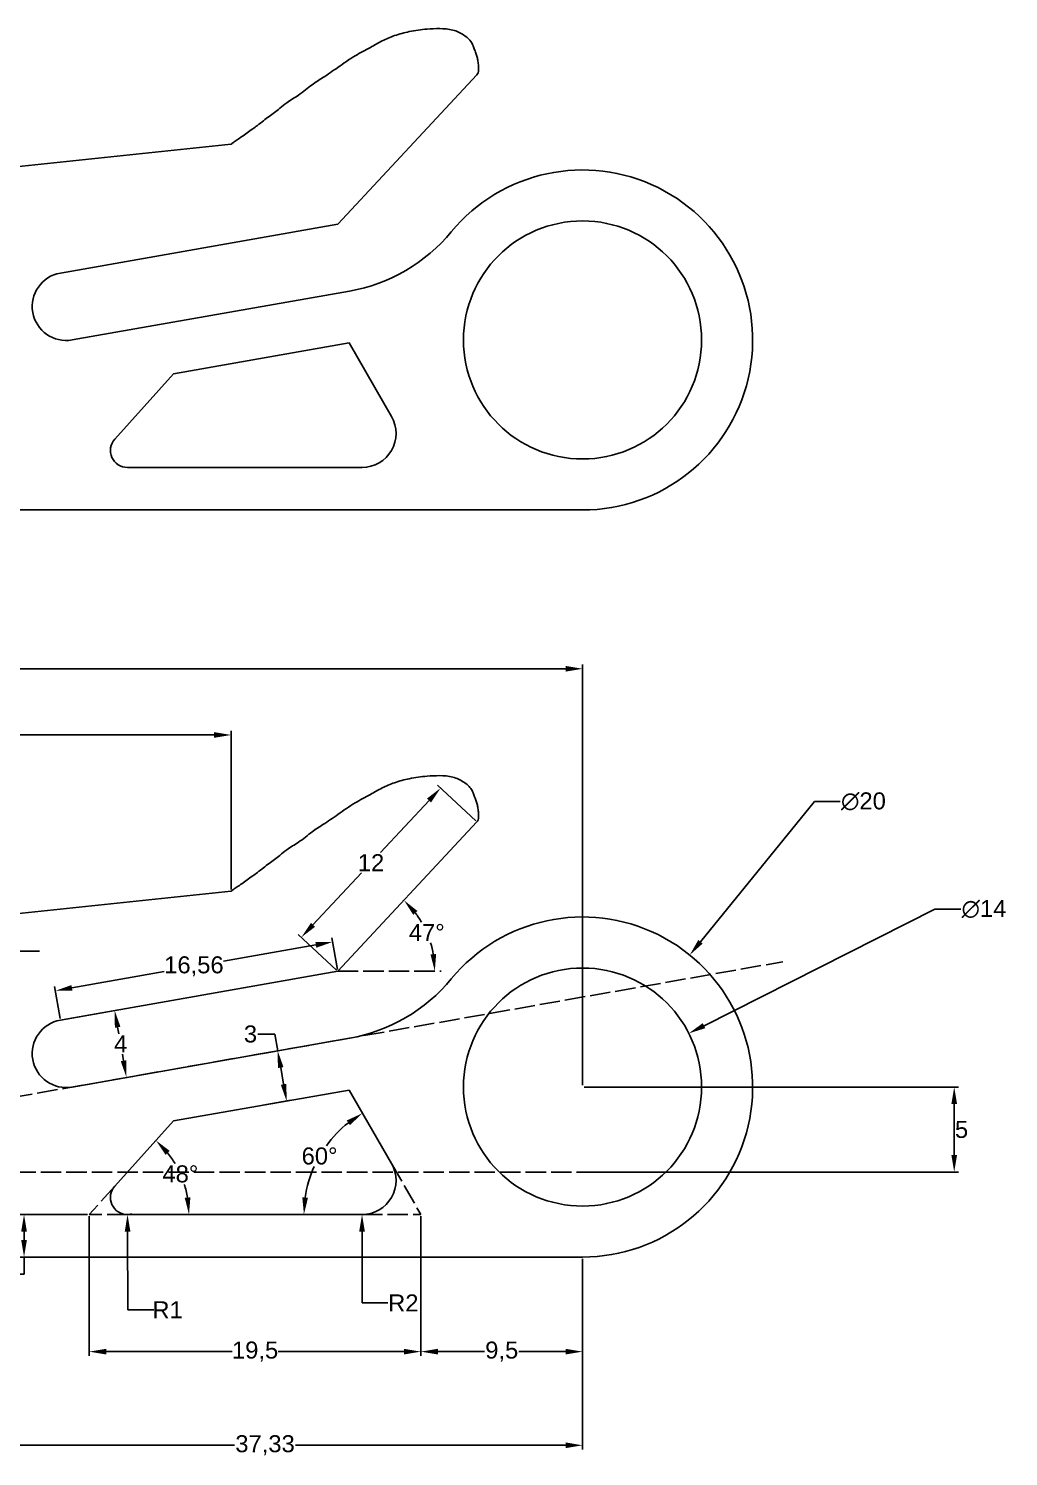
# Model space of a CAD drawing. Header units: millimetres. Extents: x 3655 to 3807, y 1716 to 1800.
# Drawn here: x 3749.7 to 3807.3, y 1716 to 1800 of the extents above; entities that cross this region are included whole.
import ezdxf

# ---------------------------------------------------------------- set-up
doc = ezdxf.new("R2010")
doc.units = ezdxf.units.MM
doc.header["$LTSCALE"] = 0.1
doc.header["$PDMODE"] = 34
doc.linetypes.add('ACAD_ISO02W100', pattern=[15, 12, -3])
doc.styles.get("Standard").update_dxf_attribs({"font": 'arial.ttf'})
doc.dimstyles.new('ISO-25', dxfattribs={"dimtxt": 1, "dimasz": 1, "dimexe": 0.25, "dimexo": 0.1, "dimgap": 0.1, "dimtad": 0, "dimtih": 1, "dimtoh": 1, "dimtxsty": 'Standard', "dimcen": 0, "dimadec": 0, "dimazin": 0, "dimtfac": 1, "dimtmove": 0, "dimatfit": 3, "dimfxl": 1, "dimarcsym": 0})

# ---------------------------------------------------------------- blocks, each defined once
blk = doc.blocks.new('*D1')
at = {"color": 0, "lineweight": -2, "transparency": 16777216}
for p, q in [((3803.018, 1748.201), (3789.444, 1741.342)), ((3804.543, 1748.201), (3803.018, 1748.201))]:
    blk.add_line(p, q, dxfattribs=at)
at = {"color": 0, "transparency": 16777216}
blk.add_solid([(3789.368, 1741.49), (3789.519, 1741.193), (3788.551, 1740.891)], dxfattribs=at)
at = {"layer": 'Defpoints', "color": 0, "transparency": 16777216}
for p in [(3788.551, 1740.891), (3776.056, 1734.577)]:
    blk.add_point(p, dxfattribs=at)
at = {"color": 0, "transparency": 16777216, "insert": (3805.901, 1748.201), "char_height": 1, "attachment_point": 5}
blk.add_mtext('∅14', dxfattribs=at)
blk = doc.blocks.new('*D2')
at = {"color": 0, "lineweight": -2, "transparency": 16777216}
for p, q in [((3795.932, 1754.531), (3789.234, 1746.275)), ((3797.457, 1754.531), (3795.932, 1754.531))]:
    blk.add_line(p, q, dxfattribs=at)
at = {"color": 0, "transparency": 16777216}
blk.add_solid([(3789.105, 1746.38), (3789.364, 1746.17), (3788.604, 1745.499)], dxfattribs=at)
at = {"layer": 'Defpoints', "color": 0, "transparency": 16777216}
for p in [(3788.604, 1745.499), (3776.003, 1729.968)]:
    blk.add_point(p, dxfattribs=at)
at = {"color": 0, "transparency": 16777216, "insert": (3798.816, 1754.531), "char_height": 1, "attachment_point": 5}
blk.add_mtext('∅20', dxfattribs=at)
blk = doc.blocks.new('*D3')
at = {"color": 0, "lineweight": -2, "transparency": 16777216}
for p, q in [((3782.403, 1737.734), (3804.403, 1737.734)), ((3804.153, 1736.734), (3804.153, 1733.734)), ((3782.403, 1732.734), (3804.403, 1732.734))]:
    blk.add_line(p, q, dxfattribs=at)
at = {"color": 0, "transparency": 16777216}
for points in [[(3803.986, 1736.734), (3804.32, 1736.734), (3804.153, 1737.734)], [(3803.986, 1733.734), (3804.32, 1733.734), (3804.153, 1732.734)]]:
    blk.add_solid(points, dxfattribs=at)
at = {"layer": 'Defpoints', "color": 0, "transparency": 16777216}
for p in [(3782.303, 1737.734), (3782.303, 1732.734), (3804.153, 1732.734)]:
    blk.add_point(p, dxfattribs=at)
at = {"color": 0, "transparency": 16777216, "insert": (3804.585, 1735.234), "char_height": 1, "attachment_point": 5}
blk.add_mtext('5', dxfattribs=at)
blk = doc.blocks.new('*D4')
at = {"color": 0, "lineweight": -2, "transparency": 16777216}
for p, q in [((3744.973, 1737.634), (3744.973, 1716.413)), ((3782.303, 1727.634), (3782.303, 1716.413)), ((3745.973, 1716.663), (3761.851, 1716.663)), ((3781.303, 1716.663), (3765.425, 1716.663))]:
    blk.add_line(p, q, dxfattribs=at)
at = {"color": 0, "transparency": 16777216}
for points in [[(3745.973, 1716.83), (3745.973, 1716.496), (3744.973, 1716.663)], [(3781.303, 1716.83), (3781.303, 1716.496), (3782.303, 1716.663)]]:
    blk.add_solid(points, dxfattribs=at)
at = {"layer": 'Defpoints', "color": 0, "transparency": 16777216}
for p in [(3744.973, 1737.734), (3782.303, 1727.734), (3744.973, 1716.663)]:
    blk.add_point(p, dxfattribs=at)
at = {"color": 0, "transparency": 16777216, "insert": (3763.638, 1716.663), "char_height": 1, "attachment_point": 5}
blk.add_mtext('37,33', dxfattribs=at)
blk = doc.blocks.new('*D5')
at = {"color": 0, "lineweight": -2, "transparency": 16777216}
for p, q in [((3772.803, 1730.134), (3772.803, 1721.921)), ((3782.303, 1727.634), (3782.303, 1721.921)), ((3773.803, 1722.171), (3776.539, 1722.171)), ((3781.303, 1722.171), (3778.567, 1722.171))]:
    blk.add_line(p, q, dxfattribs=at)
at = {"color": 0, "transparency": 16777216}
for points in [[(3773.803, 1722.338), (3773.803, 1722.004), (3772.803, 1722.171)], [(3781.303, 1722.338), (3781.303, 1722.004), (3782.303, 1722.171)]]:
    blk.add_solid(points, dxfattribs=at)
at = {"layer": 'Defpoints', "color": 0, "transparency": 16777216}
for p in [(3772.803, 1730.234), (3782.303, 1727.734), (3782.303, 1722.171)]:
    blk.add_point(p, dxfattribs=at)
at = {"color": 0, "transparency": 16777216, "insert": (3777.553, 1722.171), "char_height": 1, "attachment_point": 5}
blk.add_mtext('9,5', dxfattribs=at)
blk = doc.blocks.new('*D6')
at = {"color": 0, "lineweight": -2, "transparency": 16777216}
for p, q in [((3753.303, 1730.134), (3753.303, 1721.921)), ((3772.803, 1730.134), (3772.803, 1721.921)), ((3754.303, 1722.171), (3761.698, 1722.171)), ((3771.803, 1722.171), (3764.409, 1722.171))]:
    blk.add_line(p, q, dxfattribs=at)
at = {"color": 0, "transparency": 16777216}
for points in [[(3754.303, 1722.338), (3754.303, 1722.004), (3753.303, 1722.171)], [(3771.803, 1722.338), (3771.803, 1722.004), (3772.803, 1722.171)]]:
    blk.add_solid(points, dxfattribs=at)
at = {"layer": 'Defpoints', "color": 0, "transparency": 16777216}
for p in [(3753.303, 1730.234), (3772.803, 1730.234), (3772.803, 1722.171)]:
    blk.add_point(p, dxfattribs=at)
at = {"color": 0, "transparency": 16777216, "insert": (3763.053, 1722.171), "char_height": 1, "attachment_point": 5}
blk.add_mtext('19,5', dxfattribs=at)
blk = doc.blocks.new('*D7')
at = {"color": 0, "lineweight": -2, "transparency": 16777216}
for p, q in [((3753.203, 1730.234), (3749.22, 1730.234)), ((3749.47, 1729.234), (3749.47, 1728.734)), ((3753.203, 1727.734), (3749.22, 1727.734)), ((3749.47, 1727.734), (3749.47, 1726.734)), ((3749.47, 1726.734), (3748.47, 1726.734))]:
    blk.add_line(p, q, dxfattribs=at)
at = {"color": 0, "transparency": 16777216}
for points in [[(3749.303, 1729.234), (3749.637, 1729.234), (3749.47, 1730.234)], [(3749.303, 1728.734), (3749.637, 1728.734), (3749.47, 1727.734)]]:
    blk.add_solid(points, dxfattribs=at)
at = {"layer": 'Defpoints', "color": 0, "transparency": 16777216}
for p in [(3753.303, 1730.234), (3749.47, 1727.734), (3753.303, 1727.734)]:
    blk.add_point(p, dxfattribs=at)
at = {"color": 0, "transparency": 16777216, "insert": (3747.447, 1726.734), "char_height": 1, "attachment_point": 5}
blk.add_mtext('2,5', dxfattribs=at)
blk = doc.blocks.new('*D8')
at = {"color": 0, "lineweight": -2, "transparency": 16777216}
for p, q in [((3764.21, 1740.848), (3763.21, 1740.848)), ((3764.383, 1739.863), (3764.21, 1740.848)), ((3762.995, 1739.618), (3764.629, 1739.906)), ((3764.73, 1737.893), (3764.557, 1738.878)), ((3763.516, 1736.664), (3765.15, 1736.952))]:
    blk.add_line(p, q, dxfattribs=at)
at = {"color": 0, "transparency": 16777216}
for points in [[(3764.721, 1738.907), (3764.393, 1738.849), (3764.383, 1739.863)], [(3764.895, 1737.922), (3764.566, 1737.865), (3764.904, 1736.909)]]:
    blk.add_solid(points, dxfattribs=at)
at = {"layer": 'Defpoints', "color": 0, "transparency": 16777216}
for p in [(3762.896, 1739.601), (3764.383, 1739.863), (3763.417, 1736.646)]:
    blk.add_point(p, dxfattribs=at)
at = {"color": 0, "transparency": 16777216, "insert": (3762.782, 1740.848), "char_height": 1, "attachment_point": 5}
blk.add_mtext('3', dxfattribs=at)
blk = doc.blocks.new('*D9')
at = {"color": 0, "lineweight": -2, "transparency": 16777216}
for p, q in [((3769.341, 1725.036), (3769.34, 1729.234)), ((3770.866, 1725.036), (3769.341, 1725.036))]:
    blk.add_line(p, q, dxfattribs=at)
at = {"color": 0, "transparency": 16777216}
blk.add_solid([(3769.507, 1729.234), (3769.173, 1729.234), (3769.34, 1730.234)], dxfattribs=at)
at = {"layer": 'Defpoints', "color": 0, "transparency": 16777216}
for p in [(3769.339, 1732.234), (3769.34, 1730.234)]:
    blk.add_point(p, dxfattribs=at)
at = {"color": 0, "transparency": 16777216, "insert": (3771.767, 1725.036), "char_height": 1, "attachment_point": 5}
blk.add_mtext('R2', dxfattribs=at)
blk = doc.blocks.new('*D10')
at = {"color": 0, "lineweight": -2, "transparency": 16777216}
for p, q in [((3755.572, 1724.633), (3755.556, 1729.234)), ((3757.097, 1724.633), (3755.572, 1724.633))]:
    blk.add_line(p, q, dxfattribs=at)
blk.add_arc((3755.549, 1731.234), 1, 270, 284.52093, dxfattribs=at)
at = {"color": 0, "transparency": 16777216}
blk.add_solid([(3755.723, 1729.234), (3755.39, 1729.233), (3755.553, 1730.234)], dxfattribs=at)
at = {"layer": 'Defpoints', "color": 0, "transparency": 16777216}
for p in [(3755.549, 1731.234), (3755.553, 1730.234)]:
    blk.add_point(p, dxfattribs=at)
at = {"color": 0, "transparency": 16777216, "insert": (3757.907, 1724.633), "char_height": 1, "attachment_point": 5}
blk.add_mtext('R1', dxfattribs=at)
blk = doc.blocks.new('*D19')
at = {"color": 0, "lineweight": -2, "transparency": 16777216}
for start, end in [(13.10973, 16.21946), (353.78054, 356.89027)]:
    blk.add_arc((3695.593, 1727.734), 18.427, start, end, dxfattribs=at)
at = {"color": 0, "transparency": 16777216}
for points in [[(3713.703, 1731.947), (3713.377, 1731.88), (3713.74, 1730.933)], [(3713.827, 1726.738), (3714.16, 1726.729), (3714.02, 1727.734)]]:
    blk.add_solid(points, dxfattribs=at)
at = {"layer": 'Defpoints', "color": 0, "transparency": 16777216}
for p in [(3794.074, 1745.098), (3713.896, 1729.873), (3682.303, 1727.734), (3695.593, 1727.734), (3782.303, 1727.734)]:
    blk.add_point(p, dxfattribs=at)
at = {"color": 0, "transparency": 16777216, "insert": (3713.968, 1729.122), "char_height": 1, "attachment_point": 5}
blk.add_mtext('10°', dxfattribs=at)
blk = doc.blocks.new('*D28')
at = {"color": 0, "lineweight": -2, "transparency": 16777216}
for start, end in [(4.74285, 5.28804), (0.71196, 1.25993)]:
    blk.add_arc((3728.174, 1745.734), 20.119, start, end, dxfattribs=at)
at = {"color": 0, "transparency": 16777216}
for points in [[(3748.166, 1747.584), (3748.249, 1747.592), (3748.182, 1747.837)], [(3748.333, 1745.984), (3748.249, 1745.983), (3748.293, 1745.734)]]:
    blk.add_solid(points, dxfattribs=at)
at = {"layer": 'Defpoints', "color": 0, "transparency": 16777216}
for p in [(3761.643, 1749.251), (3748.28, 1746.436), (3728.174, 1745.734), (3728.174, 1745.734), (3750.545, 1745.734)]:
    blk.add_point(p, dxfattribs=at)
at = {"color": 0, "transparency": 16777216, "insert": (3748.265, 1746.787), "char_height": 1, "attachment_point": 5}
blk.add_mtext('6°', dxfattribs=at)
blk = doc.blocks.new('*D46')
at = {"color": 0, "lineweight": -2, "transparency": 16777216}
for p, q in [((3682.303, 1737.834), (3682.303, 1762.583)), ((3683.303, 1762.333), (3731.147, 1762.333)), ((3781.303, 1762.333), (3733.459, 1762.333)), ((3782.303, 1737.834), (3782.303, 1762.583))]:
    blk.add_line(p, q, dxfattribs=at)
at = {"color": 0, "transparency": 16777216}
for points in [[(3683.303, 1762.5), (3683.303, 1762.166), (3682.303, 1762.333)], [(3781.303, 1762.5), (3781.303, 1762.166), (3782.303, 1762.333)]]:
    blk.add_solid(points, dxfattribs=at)
at = {"layer": 'Defpoints', "color": 0, "transparency": 16777216}
for p in [(3782.303, 1762.333), (3682.303, 1737.734), (3782.303, 1737.734)]:
    blk.add_point(p, dxfattribs=at)
at = {"color": 0, "transparency": 16777216, "insert": (3732.303, 1762.333), "char_height": 1, "attachment_point": 5}
blk.add_mtext('100', dxfattribs=at)
blk = doc.blocks.new('*D47')
at = {"color": 0, "lineweight": -2, "transparency": 16777216}
for p, q in [((3766.626, 1746.093), (3761.196, 1745.136)), ((3767.896, 1744.646), (3767.567, 1746.513)), ((3752.287, 1743.565), (3757.716, 1744.522)), ((3751.588, 1741.77), (3751.259, 1743.637))]:
    blk.add_line(p, q, dxfattribs=at)
at = {"color": 0, "transparency": 16777216}
for points in [[(3766.597, 1746.257), (3766.655, 1745.929), (3767.61, 1746.267)], [(3752.258, 1743.729), (3752.316, 1743.401), (3751.302, 1743.391)]]:
    blk.add_solid(points, dxfattribs=at)
at = {"layer": 'Defpoints', "color": 0, "transparency": 16777216}
for p in [(3767.61, 1746.267), (3767.914, 1744.547), (3751.605, 1741.672)]:
    blk.add_point(p, dxfattribs=at)
at = {"color": 0, "transparency": 16777216, "insert": (3759.456, 1744.829), "char_height": 1, "attachment_point": 5}
blk.add_mtext('16,56', dxfattribs=at)
blk = doc.blocks.new('*D48')
at = {"color": 0, "lineweight": -2, "transparency": 16777216}
for p, q in [((3776.024, 1753.392), (3773.777, 1755.488)), ((3773.277, 1754.586), (3770.429, 1751.531)), ((3766.457, 1747.272), (3769.306, 1750.327)), ((3767.84, 1744.615), (3765.593, 1746.712))]:
    blk.add_line(p, q, dxfattribs=at)
at = {"color": 0, "transparency": 16777216}
for points in [[(3773.156, 1754.7), (3773.399, 1754.472), (3773.959, 1755.317)], [(3766.336, 1747.386), (3766.579, 1747.159), (3765.775, 1746.541)]]:
    blk.add_solid(points, dxfattribs=at)
at = {"layer": 'Defpoints', "color": 0, "transparency": 16777216}
for p in [(3776.098, 1753.324), (3765.775, 1746.541), (3767.914, 1744.547)]:
    blk.add_point(p, dxfattribs=at)
at = {"color": 0, "transparency": 16777216, "insert": (3769.867, 1750.929), "char_height": 1, "attachment_point": 5}
blk.add_mtext('12', dxfattribs=at)
blk = doc.blocks.new('*D49')
at = {"color": 0, "lineweight": -2, "transparency": 16777216}
for start, end in [(30.25974, 36.94394), (10.05606, 17.07225)]:
    blk.add_arc((3767.914, 1744.547), 5.705, start, end, dxfattribs=at)
at = {"color": 0, "transparency": 16777216}
for points in [[(3772.349, 1747.865), (3772.597, 1748.088), (3771.804, 1748.72)], [(3773.697, 1745.558), (3773.365, 1745.529), (3773.619, 1744.547)]]:
    blk.add_solid(points, dxfattribs=at)
at = {"layer": 'Defpoints', "color": 0, "transparency": 16777216}
for p in [(3776.098, 1753.324), (3773.407, 1746.088), (3767.914, 1744.547), (3767.914, 1744.547), (3773.99, 1744.547)]:
    blk.add_point(p, dxfattribs=at)
at = {"color": 0, "transparency": 16777216, "insert": (3773.145, 1746.822), "char_height": 1, "attachment_point": 5}
blk.add_mtext('47°', dxfattribs=at)
blk = doc.blocks.new('*D50')
at = {"color": 0, "lineweight": -2, "transparency": 16777216}
for p, q in [((3751.704, 1741.689), (3755.046, 1742.278)), ((3754.973, 1741.25), (3755.041, 1740.865)), ((3755.32, 1739.28), (3755.252, 1739.665)), ((3752.398, 1737.75), (3755.74, 1738.339))]:
    blk.add_line(p, q, dxfattribs=at)
at = {"color": 0, "transparency": 16777216}
for points in [[(3755.137, 1741.279), (3754.809, 1741.221), (3754.799, 1742.235)], [(3755.484, 1739.309), (3755.156, 1739.252), (3755.494, 1738.296)]]:
    blk.add_solid(points, dxfattribs=at)
at = {"layer": 'Defpoints', "color": 0, "transparency": 16777216}
for p in [(3751.605, 1741.672), (3752.3, 1737.732), (3755.494, 1738.296)]:
    blk.add_point(p, dxfattribs=at)
at = {"color": 0, "transparency": 16777216, "insert": (3755.147, 1740.265), "char_height": 1, "attachment_point": 5}
blk.add_mtext('4', dxfattribs=at)
blk = doc.blocks.new('*D61')
at = {"color": 0, "lineweight": -2, "transparency": 16777216}
for p, q in [((3682.303, 1737.834), (3682.303, 1758.691)), ((3761.643, 1749.351), (3761.643, 1758.691)), ((3683.303, 1758.441), (3720.192, 1758.441)), ((3760.643, 1758.441), (3723.754, 1758.441))]:
    blk.add_line(p, q, dxfattribs=at)
at = {"color": 0, "transparency": 16777216}
for points in [[(3683.303, 1758.608), (3683.303, 1758.274), (3682.303, 1758.441)], [(3760.643, 1758.608), (3760.643, 1758.274), (3761.643, 1758.441)]]:
    blk.add_solid(points, dxfattribs=at)
at = {"layer": 'Defpoints', "color": 0, "transparency": 16777216}
for p in [(3761.643, 1758.441), (3761.643, 1749.251), (3682.303, 1737.734)]:
    blk.add_point(p, dxfattribs=at)
at = {"color": 0, "transparency": 16777216, "insert": (3721.973, 1758.441), "char_height": 1, "attachment_point": 5}
blk.add_mtext('79,34', dxfattribs=at)
blk = doc.blocks.new('*D67')
at = {"color": 0, "lineweight": -2, "transparency": 16777216}
for start, end in [(30.72021, 38.21856), (9.78144, 17.61546)]:
    blk.add_arc((3753.303, 1730.234), 5.865, start, end, dxfattribs=at)
at = {"color": 0, "transparency": 16777216}
for points in [[(3757.789, 1733.748), (3758.033, 1733.976), (3757.228, 1734.592)], [(3759.249, 1731.244), (3758.917, 1731.216), (3759.168, 1730.234)]]:
    blk.add_solid(points, dxfattribs=at)
at = {"layer": 'Defpoints', "color": 0, "transparency": 16777216}
for p in [(3758.259, 1735.737), (3754.806, 1731.903), (3758.941, 1731.85), (3755.549, 1730.234), (3769.339, 1730.234)]:
    blk.add_point(p, dxfattribs=at)
at = {"color": 0, "transparency": 16777216, "insert": (3758.661, 1732.619), "char_height": 1, "attachment_point": 5}
blk.add_mtext('48°', dxfattribs=at)
blk = doc.blocks.new('*D68')
at = {"color": 0, "lineweight": -2, "transparency": 16777216}
for start, end in [(128.33522, 143.93193), (155.71637, 171.66478)]:
    blk.add_arc((3772.803, 1730.234), 6.88, start, end, dxfattribs=at)
at = {"color": 0, "transparency": 16777216}
for points in [[(3768.442, 1735.768), (3768.63, 1735.492), (3769.363, 1736.192)], [(3766.162, 1731.219), (3765.83, 1731.243), (3765.923, 1730.234)]]:
    blk.add_solid(points, dxfattribs=at)
at = {"layer": 'Defpoints', "color": 0, "transparency": 16777216}
for p in [(3768.576, 1737.556), (3767.533, 1734.656), (3771.071, 1733.234), (3755.549, 1730.234), (3769.339, 1730.234)]:
    blk.add_point(p, dxfattribs=at)
at = {"color": 0, "transparency": 16777216, "insert": (3766.845, 1733.674), "char_height": 1, "attachment_point": 5}
blk.add_mtext('60°', dxfattribs=at)

msp = doc.modelspace()

# ---------------------------------------------------------------- linework, layer by layer
for p, q in [((3767.914, 1788.485), (3776.098, 1797.262)), ((3728.174, 1789.672), (3761.643, 1793.19)), ((3767.914, 1788.485), (3751.605, 1785.61)), ((3768.608, 1784.546), (3752.3, 1781.671)), ((3758.259, 1779.675), (3768.576, 1781.494)), ((3771.071, 1777.172), (3768.576, 1781.494)), ((3754.806, 1775.841), (3758.259, 1779.675)), ((3769.339, 1774.172), (3755.549, 1774.172)), ((3782.303, 1771.672), (3682.303, 1771.672)), ((3767.914, 1744.547), (3776.098, 1753.324)), ((3728.174, 1745.734), (3761.643, 1749.251)), ((3767.914, 1744.547), (3751.605, 1741.672)), ((3768.608, 1740.608), (3752.3, 1737.732)), ((3758.259, 1735.737), (3768.576, 1737.556)), ((3771.071, 1733.234), (3768.576, 1737.556)), ((3754.806, 1731.903), (3758.259, 1735.737)), ((3769.339, 1730.234), (3755.549, 1730.234)), ((3782.303, 1727.734), (3682.303, 1727.734))]:
    msp.add_line(p, q)
at = {"linetype": 'ACAD_ISO02W100'}
for p, q in [((3728.174, 1745.734), (3750.545, 1745.734)), ((3695.593, 1727.734), (3794.074, 1745.098)), ((3670.955, 1732.734), (3799.291, 1732.734)), ((3771.071, 1733.234), (3772.803, 1730.234)), ((3754.806, 1731.903), (3753.303, 1730.234)), ((3755.549, 1730.234), (3753.303, 1730.234)), ((3769.339, 1730.234), (3772.803, 1730.234))]:
    msp.add_line(p, q, dxfattribs=at)
at = {"color": 7, "linetype": 'ACAD_ISO02W100', "true_color": 0xffffff}
msp.add_line((3767.914, 1744.547), (3773.99, 1744.547), dxfattribs=at)
for centre in [(3782.303, 1781.672), (3782.303, 1737.734)]:
    msp.add_circle(centre, 7)
for centre, radius, start, end in [((3782.303, 1781.672), 10, 270, 140.49631), ((3766.872, 1794.394), 10, 280, 320.49631), ((3751.952, 1783.64), 2, 100, 280), ((3769.339, 1776.172), 2, 270, 30), ((3755.549, 1775.172), 1, 138, 270), ((3782.303, 1737.734), 10, 270, 140.49631), ((3766.872, 1750.456), 10, 280, 320.49631), ((3751.952, 1739.702), 2, 100, 280), ((3769.339, 1732.234), 2, 270, 30), ((3755.549, 1731.234), 1, 138, 270)]:
    msp.add_arc(centre, radius, start, end)
at = {"color": 7, "true_color": 0xffffff}
for points, knots in [([(3761.643, 1793.19), (3761.687, 1793.225), (3761.806, 1793.312), (3762.01, 1793.451), (3762.278, 1793.636), (3762.588, 1793.855), (3762.9, 1794.073), (3763.219, 1794.312), (3763.533, 1794.553), (3763.978, 1794.903), (3764.436, 1795.228), (3764.979, 1795.703), (3765.68, 1796.075), (3766.324, 1796.66), (3767.133, 1797.151), (3767.964, 1797.734), (3768.867, 1798.374), (3769.773, 1798.831), (3770.517, 1799.279), (3771.28, 1799.601), (3772.165, 1799.839), (3773.066, 1799.961), (3773.894, 1799.999), (3774.674, 1799.95), (3775.312, 1799.645), (3775.743, 1799.282), (3775.855, 1799.002), (3775.895, 1798.911)], [0, 0, 0, 0, 0.163885, 0.426019, 0.765553, 1.141959, 1.544024, 1.892852, 2.355685, 2.759169, 3.564009, 4.091375, 4.916813, 5.928289, 6.685219, 7.750094, 8.975331, 9.996752, 10.790527, 11.578179, 12.472249, 13.528212, 14.284564, 15.042785, 15.753634, 16.375078, 16.660294, 16.660294, 16.660294, 16.660294]), ([(3776.098, 1797.262), (3776.121, 1797.293), (3776.174, 1797.389), (3776.192, 1797.574), (3776.195, 1797.802), (3776.158, 1798.06), (3776.11, 1798.309), (3776.044, 1798.505), (3775.981, 1798.671), (3775.937, 1798.796), (3775.908, 1798.875), (3775.895, 1798.911)], [0, 0, 0, 0, 0.14753, 0.323717, 0.542613, 0.827277, 1.079887, 1.319895, 1.455318, 1.588633, 1.712148, 1.712148, 1.712148, 1.712148]), ([(3761.643, 1749.251), (3761.687, 1749.287), (3761.806, 1749.374), (3762.01, 1749.512), (3762.278, 1749.698), (3762.588, 1749.917), (3762.9, 1750.135), (3763.219, 1750.374), (3763.533, 1750.615), (3763.978, 1750.965), (3764.436, 1751.29), (3764.979, 1751.764), (3765.68, 1752.137), (3766.324, 1752.722), (3767.133, 1753.213), (3767.964, 1753.796), (3768.867, 1754.436), (3769.773, 1754.893), (3770.517, 1755.34), (3771.28, 1755.663), (3772.165, 1755.9), (3773.066, 1756.023), (3773.894, 1756.061), (3774.674, 1756.011), (3775.312, 1755.707), (3775.743, 1755.344), (3775.855, 1755.064), (3775.895, 1754.973)], [0, 0, 0, 0, 0.163885, 0.426019, 0.765553, 1.141959, 1.544024, 1.892852, 2.355685, 2.759169, 3.564009, 4.091375, 4.916813, 5.928289, 6.685219, 7.750094, 8.975331, 9.996752, 10.790527, 11.578179, 12.472249, 13.528212, 14.284564, 15.042785, 15.753634, 16.375078, 16.660294, 16.660294, 16.660294, 16.660294]), ([(3776.098, 1753.324), (3776.121, 1753.355), (3776.174, 1753.451), (3776.192, 1753.636), (3776.195, 1753.864), (3776.158, 1754.122), (3776.11, 1754.371), (3776.044, 1754.567), (3775.981, 1754.733), (3775.937, 1754.857), (3775.908, 1754.937), (3775.895, 1754.973)], [0, 0, 0, 0, 0.14753, 0.323717, 0.542613, 0.827277, 1.079887, 1.319895, 1.455318, 1.588633, 1.712148, 1.712148, 1.712148, 1.712148])]:
    msp.add_open_spline(points, degree=3, knots=knots, dxfattribs=at)

# ---------------------------------------------------------------- dimensions: what is measured, and where the dimension line sits
at = {"color": 3}
for base, p1, p2, picture, middle in [((3782.303, 1762.333), (3682.303, 1737.734), (3782.303, 1737.734), '*D46', (3732.303, 1762.333)), ((3761.643, 1758.441), (3682.303, 1737.734), (3761.643, 1749.251), '*D61', (3721.973, 1758.441)), ((3744.973, 1716.663), (3782.303, 1727.734), (3744.973, 1737.734), '*D4', (3763.638, 1716.663)), ((3772.803, 1722.171), (3753.303, 1730.234), (3772.803, 1730.234), '*D6', (3763.053, 1722.171)), ((3782.303, 1722.171), (3772.803, 1730.234), (3782.303, 1727.734), '*D5', (3777.553, 1722.171))]:
    dim = msp.add_linear_dim(base=base, p1=p1, p2=p2, dimstyle='ISO-25', dxfattribs=at)
    dim.commit()
    dim.dimension.update_dxf_attribs({"geometry": picture, "text_midpoint": middle})
for p1, p2, distance, picture, middle in [((3776.098, 1753.324), (3767.914, 1744.547), -2.923, '*D48', (3769.867, 1750.929)), ((3751.605, 1741.672), (3767.914, 1744.547), 1.746, '*D47', (3759.456, 1744.829)), ((3751.605, 1741.672), (3752.3, 1737.732), 3.243, '*D50', (3755.147, 1740.265)), ((3763.417, 1736.646), (3762.896, 1739.601), -1.51, '*D8', (3762.782, 1740.848))]:
    dim = msp.add_aligned_dim(p1=p1, p2=p2, distance=distance, dimstyle='ISO-25', dxfattribs=at)
    dim.commit()
    dim.dimension.update_dxf_attribs({"geometry": picture, "text_midpoint": middle})
for p1, p2, picture, middle in [((3776.003, 1729.968), (3788.604, 1745.499), '*D2', (3798.816, 1754.531)), ((3776.056, 1734.577), (3788.551, 1740.891), '*D1', (3805.901, 1748.201))]:
    dim = msp.add_diameter_dim_2p(p1=p1, p2=p2, dimstyle='ISO-25', override={"dimtofl": 0}, dxfattribs=at)
    dim.commit()
    dim.dimension.update_dxf_attribs({"geometry": picture, "text_midpoint": middle, "dimtype": 163})
for base, line1, line2, override, picture, middle in [((3773.407, 1746.088), ((3767.914, 1744.547), (3773.99, 1744.547)), ((3767.914, 1744.547), (3776.098, 1753.324)), {"dimtofl": 0}, '*D49', (3773.145, 1746.822)), ((3748.28, 1746.436), ((3728.174, 1745.734), (3761.643, 1749.251)), ((3728.174, 1745.734), (3750.545, 1745.734)), {"dimasz": 0.25, "dimse1": 0, "dimse2": 0, "dimfxlon": 0}, '*D28', (3748.265, 1746.787))]:
    dim = msp.add_angular_dim_2l(base=base, line1=line1, line2=line2, dimstyle='ISO-25', override=override, dxfattribs=at)
    dim.commit()
    dim.dimension.update_dxf_attribs({"geometry": picture, "text_midpoint": middle})
dim = msp.add_angular_dim_2l(base=(3713.896, 1729.873), line1=((3782.303, 1727.734), (3682.303, 1727.734)), line2=((3695.593, 1727.734), (3794.074, 1745.098)), dimstyle='ISO-25', override={"dimtofl": 0}, dxfattribs=at)
dim.commit()
dim.dimension.update_dxf_attribs({"geometry": '*D19', "text_midpoint": (3713.968, 1729.122), "dimtype": 162})
dim = msp.add_linear_dim(base=(3804.153, 1732.734), p1=(3782.303, 1737.734), p2=(3782.303, 1732.734), angle=90, dimstyle='ISO-25', override={"dimtad": 2, "dimtih": 1}, dxfattribs=at)
dim.commit()
dim.dimension.update_dxf_attribs({"geometry": '*D3', "text_midpoint": (3804.585, 1735.234)})
for base, line2, picture, middle in [((3767.533, 1734.656), ((3771.071, 1733.234), (3768.576, 1737.556)), '*D68', (3766.845, 1733.674)), ((3758.941, 1731.85), ((3754.806, 1731.903), (3758.259, 1735.737)), '*D67', (3758.661, 1732.619))]:
    dim = msp.add_angular_dim_2l(base=base, line1=((3769.339, 1730.234), (3755.549, 1730.234)), line2=line2, dimstyle='ISO-25', dxfattribs=at)
    dim.commit()
    dim.dimension.update_dxf_attribs({"geometry": picture, "text_midpoint": middle})
for center, mpoint, picture, middle in [((3769.339, 1732.234), (3769.34, 1730.234), '*D9', (3771.767, 1725.036)), ((3755.549, 1731.234), (3755.553, 1730.234), '*D10', (3757.907, 1724.633))]:
    dim = msp.add_radius_dim(center=center, mpoint=mpoint, dimstyle='ISO-25', override={"dimtofl": 0}, dxfattribs=at)
    dim.commit()
    dim.dimension.update_dxf_attribs({"geometry": picture, "text_midpoint": middle, "dimtype": 164})
dim = msp.add_linear_dim(base=(3749.47, 1727.734), p1=(3753.303, 1730.234), p2=(3753.303, 1727.734), angle=90, dimstyle='ISO-25', dxfattribs=at)
dim.commit()
dim.dimension.update_dxf_attribs({"geometry": '*D7', "text_midpoint": (3747.447, 1726.734)})

doc.saveas('drawing.dxf')
